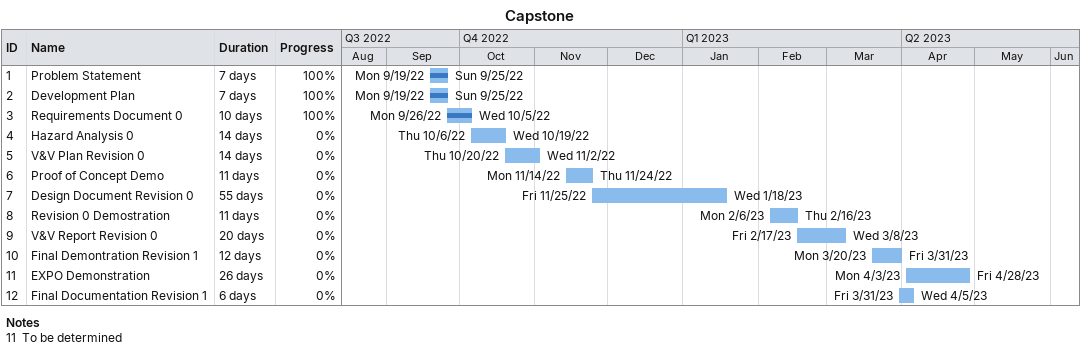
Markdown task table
Capstone

| ID | Task | Duration | Start | Finish | % complete |
|---|---|---|---|---|---|
| 1 | Problem Statement | 7d | 2022-09-19 | 2022-09-25 | 100 |
| 2 | Development Plan | 7d | 2022-09-19 | 2022-09-25 | 100 |
| 3 | Requirements Document 0 | 10d | 2022-09-26 | 2022-10-05 | 100 |
| 4 | Hazard Analysis 0 | 14d | 2022-10-06 | 2022-10-19 | 0 |
| 5 | V&V Plan Revision 0 | 14d | 2022-10-20 | 2022-11-02 | 0 |
| 6 | Proof of Concept Demo | 11d | 2022-11-14 | 2022-11-24 | 0 |
| 7 | Design Document Revision 0 | 55d | 2022-11-25 | 2023-01-18 | 0 |
| 8 | Revision 0 Demostration | 11d | 2023-02-06 | 2023-02-16 | 0 |
| 9 | V&V Report Revision 0 | 20d | 2023-02-17 | 2023-03-08 | 0 |
| 10 | Final Demontration Revision 1 | 12d | 2023-03-20 | 2023-03-31 | 0 |
| 11 | EXPO Demonstration | 26d | 2023-04-03 | 2023-04-28 | 0 |
| 12 | Final Documentation Revision 1 | 6d | 2023-03-31 | 2023-04-05 | 0 |

Notes
- 11: To be determined
